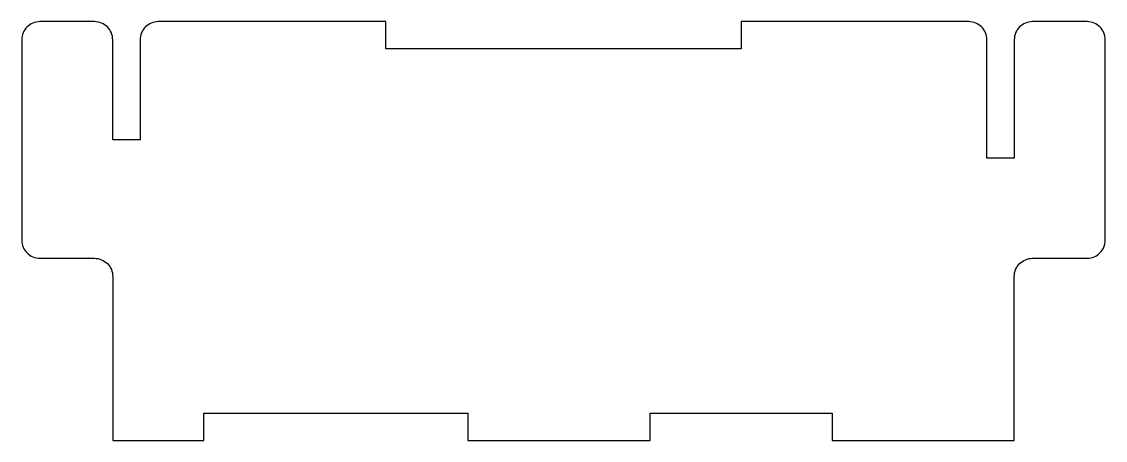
# Model space of a CAD drawing. Header units: millimetres. Extents: x -109 to 10, y 0 to 46.
import ezdxf

# ---------------------------------------------------------------- set-up
doc = ezdxf.new("R2010")
doc.units = ezdxf.units.MM

msp = doc.modelspace()

# ---------------------------------------------------------------- linework, layer by layer
msp.add_lwpolyline([(8, 20, 0.414214), (10, 22), (10, 44, 0.414214), (8, 46), (2, 46, 0.414214), (0, 44), (0, 31), (-3, 31), (-3, 44, 0.414214), (-5, 46), (-30, 46), (-30, 43), (-69, 43), (-69, 46), (-94, 46, 0.414214), (-96, 44), (-96, 33), (-99, 33), (-99, 44, 0.414214), (-101, 46), (-107, 46, 0.414214), (-109, 44), (-109, 22, 0.414214), (-107, 20), (-101, 20, -0.414214), (-99, 18), (-99, 0), (-89, 0), (-89, 3), (-60, 3), (-60, 0), (-40, 0), (-40, 3), (-20, 3), (-20, 0), (0, 0), (0, 18, -0.414214), (2, 20)], format="xyb", close=True)

doc.saveas('drawing.dxf')
